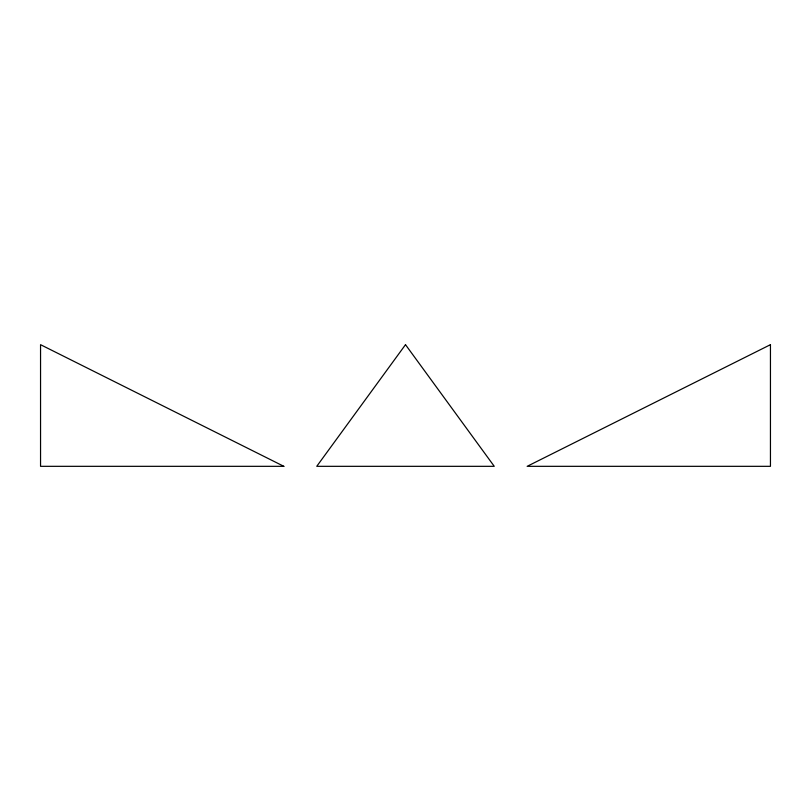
<?xml version="1.0" encoding="UTF-8"?>
<svg xmlns="http://www.w3.org/2000/svg" width="811" height="811" viewBox="0 0 811 811"><rect width="100%" height="100%" fill="white"/><g stroke="black" fill="none" stroke-linecap="round" stroke-linejoin="round"><path stroke-width="1.22" d="M405.5 344.675L316.746 466.325L494.254 466.325L405.5 344.675M770.45 344.675L527.15 466.325L770.45 466.325L770.45 344.675M283.85 466.325L40.55 466.325L40.55 344.675L283.85 466.325"/></g></svg>
